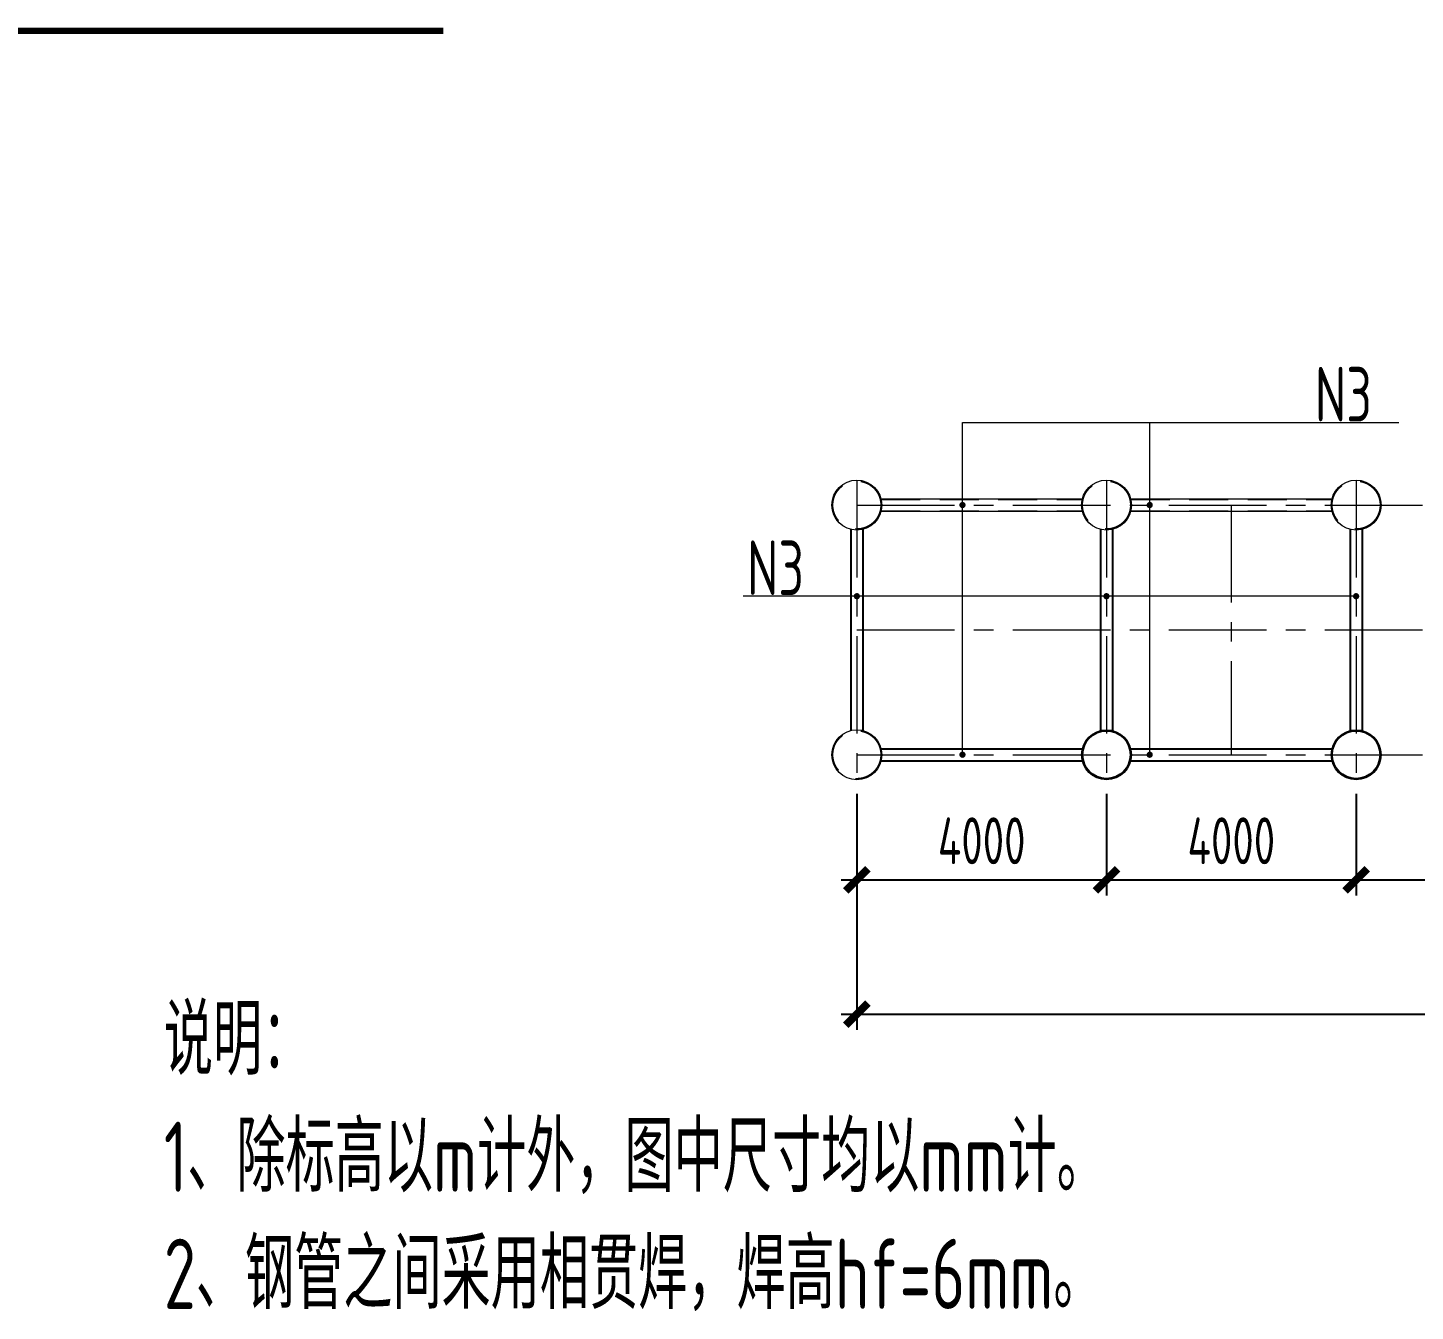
# Model space of a CAD drawing. Extents: x -2876908 to 633791, y -1383861 to 872234.
# Drawn here: x -1171247 to -1126782, y -603138 to -562013 of the extents above; entities that cross this region are included whole.
import ezdxf

# ---------------------------------------------------------------- set-up
doc = ezdxf.new("R2010")
doc.units = 0
doc.header["$LTSCALE"] = 5
doc.header["$MEASUREMENT"] = 0
doc.linetypes.add('CENTER', pattern=[2, 1.25, -0.25, 0.25, -0.25])
doc.linetypes.add('DASHED', pattern=[0.75, 0.5, -0.25])
doc.layers.get('0').update_dxf_attribs({"linetype": 'CONTINUOUS', "lineweight": 25})
doc.layers.get('DEFPOINTS').update_dxf_attribs({"color": 35, "linetype": 'CONTINUOUS', "lineweight": 13})
for name, color, linetype, lineweight in [('3中心线', 6, 'CENTER', 18), ('4虚线', 2, 'DASHED', 18), ('5标注', 3, 'CONTINUOUS', 15), ('6文本', 7, 'CONTINUOUS', 15), ('8轮廓线', 4, 'CONTINUOUS', 15), ('DIM', 3, 'CONTINUOUS', 0), ('REIND', 1, 'CONTINUOUS', 0)]:
    doc.layers.add(name, color=color, linetype=linetype, lineweight=lineweight)
doc.layers.add('M_Dim', color=3, linetype='CONTINUOUS')
doc.layers.add('M_Prof', color=2, linetype='CONTINUOUS')
doc.styles.add('TSSD_Dimension', font='tssdeng.shx', dxfattribs={"width": 0.7, "bigfont": 'hztxt.shx'})
doc.styles.add('TSSD_NORM', font='tssdeng.shx', dxfattribs={"width": 0.7, "bigfont": 'hztxt.shx'})
doc.dimstyles.new('TSSD_100_100', dxfattribs={"dimtxt": 300, "dimasz": 100, "dimexe": 100, "dimexo": 250, "dimgap": 100, "dimtad": 1, "dimdec": 0, "dimzin": 0, "dimdsep": 46, "dimtxsty": 'TSSD_Dimension', "dimblk": 'ARCHTICK', "dimblk1": 'ARCHTICK', "dimblk2": 'ARCHTICK', "dimcen": 0, "dimdle": 100, "dimclrt": 7, "dimadec": 0, "dimazin": 0, "dimtfac": 1, "dimtdec": 0, "dimtix": 1, "dimtmove": 2, "dimatfit": 3, "dimfxl": 1, "dimtolj": 1, "dimtzin": 0, "dimarcsym": 0})

# ---------------------------------------------------------------- blocks, each defined once
blk = doc.blocks.new('_ArchTick')
at = {"color": 0, "linetype": 'ByBlock', "const_width": 0.5}
blk.add_lwpolyline([(-0.707, -0.707), (0.707, 0.707)], dxfattribs=at)
blk = doc.blocks.new('*D2044')
at = {"layer": 'DEFPOINTS', "color": 0, "transparency": 16777216}
for p in [(-1144677, -585306), (-1093077, -585306), (-1093077, -593620)]:
    blk.add_point(p, dxfattribs=at)
at = {"layer": 'DIM', "color": 0, "lineweight": -2, "transparency": 16777216}
for p, q in [((-1144677, -586556), (-1144677, -594120)), ((-1093077, -586556), (-1093077, -594120)), ((-1145177, -593620), (-1092577, -593620))]:
    blk.add_line(p, q, dxfattribs=at)
at = {"layer": 'DIM', "color": 0, "lineweight": -2, "transparency": 16777216, "xscale": 500, "yscale": 500, "zscale": 500, "rotation": 180}
blk.add_blockref('_ArchTick', (-1144677, -593620), dxfattribs=at)
at = {"layer": 'DIM', "color": 0, "lineweight": -2, "transparency": 16777216, "xscale": 500, "yscale": 500, "zscale": 500}
blk.add_blockref('_ArchTick', (-1093077, -593620), dxfattribs=at)
at = {"layer": 'DIM', "color": 7, "transparency": 16777216, "insert": (-1118877, -592370), "char_height": 1500, "attachment_point": 5, "style": 'TSSD_Dimension'}
blk.add_mtext('\\A1;25800', dxfattribs=at)
blk = doc.blocks.new('*D2056')
at = {"layer": 'DEFPOINTS', "color": 0, "transparency": 16777216}
for p in [(-1144677, -585306), (-1136677, -585306), (-1136677, -589314)]:
    blk.add_point(p, dxfattribs=at)
at = {"layer": 'DIM', "color": 0, "lineweight": -2, "transparency": 16777216}
for p, q in [((-1144677, -586556), (-1144677, -589814)), ((-1136677, -586556), (-1136677, -589814)), ((-1145177, -589314), (-1136177, -589314))]:
    blk.add_line(p, q, dxfattribs=at)
at = {"layer": 'DIM', "color": 0, "lineweight": -2, "transparency": 16777216, "xscale": 500, "yscale": 500, "zscale": 500, "rotation": 180}
blk.add_blockref('_ArchTick', (-1144677, -589314), dxfattribs=at)
at = {"layer": 'DIM', "color": 0, "lineweight": -2, "transparency": 16777216, "xscale": 500, "yscale": 500, "zscale": 500}
blk.add_blockref('_ArchTick', (-1136677, -589314), dxfattribs=at)
at = {"layer": 'DIM', "color": 7, "transparency": 16777216, "insert": (-1140677, -588064), "char_height": 1500, "attachment_point": 5, "style": 'TSSD_Dimension'}
blk.add_mtext('\\A1;4000', dxfattribs=at)
blk = doc.blocks.new('*D2083')
at = {"layer": 'DEFPOINTS', "color": 0, "transparency": 16777216}
for p in [(-1136677, -585306), (-1128677, -585306), (-1128677, -589314)]:
    blk.add_point(p, dxfattribs=at)
at = {"layer": 'DIM', "color": 0, "lineweight": -2, "transparency": 16777216}
for p, q in [((-1136677, -586556), (-1136677, -589814)), ((-1128677, -586556), (-1128677, -589814)), ((-1137177, -589314), (-1128177, -589314))]:
    blk.add_line(p, q, dxfattribs=at)
at = {"layer": 'DIM', "color": 0, "lineweight": -2, "transparency": 16777216, "xscale": 500, "yscale": 500, "zscale": 500, "rotation": 180}
blk.add_blockref('_ArchTick', (-1136677, -589314), dxfattribs=at)
at = {"layer": 'DIM', "color": 0, "lineweight": -2, "transparency": 16777216, "xscale": 500, "yscale": 500, "zscale": 500}
blk.add_blockref('_ArchTick', (-1128677, -589314), dxfattribs=at)
at = {"layer": 'DIM', "color": 7, "transparency": 16777216, "insert": (-1132677, -588064), "char_height": 1500, "attachment_point": 5, "style": 'TSSD_Dimension'}
blk.add_mtext('\\A1;4000', dxfattribs=at)
blk = doc.blocks.new('*D2084')
at = {"layer": 'DEFPOINTS', "color": 0, "transparency": 16777216}
for p in [(-1128677, -585306), (-1118877, -585306), (-1118877, -589314)]:
    blk.add_point(p, dxfattribs=at)
at = {"layer": 'DIM', "color": 0, "lineweight": -2, "transparency": 16777216}
for p, q in [((-1128677, -586556), (-1128677, -589814)), ((-1118877, -586556), (-1118877, -589814)), ((-1129177, -589314), (-1118377, -589314))]:
    blk.add_line(p, q, dxfattribs=at)
at = {"layer": 'DIM', "color": 0, "lineweight": -2, "transparency": 16777216, "xscale": 500, "yscale": 500, "zscale": 500, "rotation": 180}
blk.add_blockref('_ArchTick', (-1128677, -589314), dxfattribs=at)
at = {"layer": 'DIM', "color": 0, "lineweight": -2, "transparency": 16777216, "xscale": 500, "yscale": 500, "zscale": 500}
blk.add_blockref('_ArchTick', (-1118877, -589314), dxfattribs=at)
at = {"layer": 'DIM', "color": 7, "transparency": 16777216, "insert": (-1123777, -588064), "char_height": 1500, "attachment_point": 5, "style": 'TSSD_Dimension'}
blk.add_mtext('\\A1;4900', dxfattribs=at)

msp = doc.modelspace()

# ---------------------------------------------------------------- linework, layer by layer
at = {"layer": '3中心线', "ltscale": 500}
for p, q in [((-1144676.95, -576506.36), (-1144676.95, -586106.36)), ((-1136676.95, -576506.36), (-1136676.95, -586106.36)), ((-1128676.95, -576506.36), (-1128676.95, -586106.36)), ((-1144676.95, -577306.36), (-1092276.963, -577306.36)), ((-1132676.95, -577306.36), (-1132676.95, -585306.36)), ((-1144676.95, -581306.36), (-1093076.963, -581306.36)), ((-1144676.95, -585306.36), (-1092276.963, -585306.36))]:
    msp.add_line(p, q, dxfattribs=at)
at = {"layer": '4虚线', "ltscale": 500}
for p, q in [((-1143897.928, -577124.36), (-1137455.973, -577124.36)), ((-1135897.928, -577124.36), (-1129455.973, -577124.36)), ((-1143897.928, -577488.36), (-1137455.973, -577488.36)), ((-1135897.928, -577488.36), (-1129455.973, -577488.36)), ((-1144858.95, -578085.382), (-1144858.95, -584527.337)), ((-1144494.95, -578085.382), (-1144494.95, -584527.337)), ((-1136858.95, -578085.382), (-1136858.95, -584527.337)), ((-1136494.95, -578085.382), (-1136494.95, -584527.337)), ((-1128858.95, -578085.382), (-1128858.95, -584527.337)), ((-1128494.95, -578085.382), (-1128494.95, -584527.337)), ((-1143897.928, -585124.36), (-1137455.973, -585124.36)), ((-1135897.928, -585124.36), (-1129455.973, -585124.36)), ((-1143897.928, -585488.36), (-1137455.973, -585488.36)), ((-1135897.928, -585488.36), (-1129455.973, -585488.36))]:
    msp.add_line(p, q, dxfattribs=at)
for centre in [(-1144676.95, -577306.36), (-1136676.95, -577306.36), (-1128676.95, -577306.36), (-1144676.95, -585306.36)]:
    msp.add_circle(centre, 768, dxfattribs=at)
at = {"layer": '5标注'}
for p, q in [((-1141291.926, -574664.885), (-1127308.199, -574664.885)), ((-1141291.926, -585306.36), (-1141291.926, -574664.885)), ((-1135291.926, -585306.36), (-1135291.926, -574664.885)), ((-1128676.95, -580227.431), (-1148319.483, -580227.431))]:
    msp.add_line(p, q, dxfattribs=at)
at = {"layer": '8轮廓线'}
for p, q in [((-1143900.829, -577112.36), (-1137453.072, -577112.36)), ((-1135900.829, -577112.36), (-1129453.072, -577112.36)), ((-1143900.829, -577500.36), (-1137453.072, -577500.36)), ((-1135900.829, -577500.36), (-1129453.072, -577500.36))]:
    msp.add_line(p, q, dxfattribs=at)
for centre in [(-1144676.95, -577306.36), (-1136676.95, -577306.36), (-1128676.95, -577306.36), (-1144676.95, -585306.36), (-1136676.95, -585306.36), (-1128676.95, -585306.36)]:
    msp.add_circle(centre, 800, dxfattribs=at)
at = {"layer": 'M_Dim'}
msp.add_lwpolyline([(-1188359.132, -562113.346, 200, 200, 0), (-1157927.127, -562113.346, 200, 200, 0)], format="xyseb", dxfattribs=at)
at = {"layer": 'M_Prof'}
for p, q in [((-1144870.95, -578082.481), (-1144870.95, -584530.239)), ((-1144482.95, -578082.481), (-1144482.95, -584530.239)), ((-1136870.95, -578082.481), (-1136870.95, -584530.239)), ((-1136482.95, -578082.481), (-1136482.95, -584530.239)), ((-1128870.95, -578082.481), (-1128870.95, -584530.239)), ((-1128482.95, -578082.481), (-1128482.95, -584530.239)), ((-1143900.829, -585112.36), (-1137453.072, -585112.36)), ((-1135900.829, -585112.36), (-1129453.072, -585112.36)), ((-1143900.829, -585500.36), (-1137453.072, -585500.36)), ((-1135900.829, -585500.36), (-1129453.072, -585500.36))]:
    msp.add_line(p, q, dxfattribs=at)
for centre in [(-1136676.95, -585306.36), (-1128676.95, -585306.36)]:
    msp.add_circle(centre, 768, dxfattribs=at)
at = {"layer": 'REIND', "const_width": 100}
for points in [[(-1141341.926, -577306.36, 1), (-1141241.926, -577306.36, 1)], [(-1135341.926, -577306.36, 1), (-1135241.926, -577306.36, 1)], [(-1144726.95, -580227.431, 1), (-1144626.95, -580227.431, 1)], [(-1136726.95, -580227.431, 1), (-1136626.95, -580227.431, 1)], [(-1128726.95, -580227.431, 1), (-1128626.95, -580227.431, 1)], [(-1141341.926, -585306.36, 1), (-1141241.926, -585306.36, 1)], [(-1135341.926, -585306.36, 1), (-1135241.926, -585306.36, 1)]]:
    msp.add_lwpolyline(points, format="xyb", close=True, dxfattribs=at)

# ---------------------------------------------------------------- texts
at = {"layer": '5标注', "color": 7, "char_height": 1750, "attachment_point": 7, "style": 'TSSD_NORM'}
for insert in [(-1129998.829, -574632.385), (-1148196.859, -580194.931)]:
    msp.add_mtext('N3', dxfattribs=dict(at, insert=insert))
at = {"layer": '6文本', "insert": (-1166886.222, -593313.557), "char_height": 2250, "width": 195290.43481, "attachment_point": 1, "style": 'TSSD_NORM'}
msp.add_mtext('说明：\\P1、除标高以m计外，图中尺寸均以mm计。\\P2、钢管之间采用相贯焊，焊高hf=6mm。', dxfattribs=at)

# ---------------------------------------------------------------- dimensions: what is measured, and where the dimension line sits
at = {"layer": 'DIM'}
for base, p1, p2, picture, middle in [((-1093076.963, -593620.226), (-1144676.95, -585306.36), (-1093076.963, -585306.36), '*D2044', (-1118876.957, -592370.226)), ((-1136676.95, -589313.875), (-1144676.95, -585306.36), (-1136676.95, -585306.36), '*D2056', (-1140676.95, -588063.875)), ((-1128676.95, -589313.875), (-1136676.95, -585306.36), (-1128676.95, -585306.36), '*D2083', (-1132676.95, -588063.875)), ((-1118876.957, -589313.875), (-1128676.95, -585306.36), (-1118876.957, -585306.36), '*D2084', (-1123776.954, -588063.875))]:
    dim = msp.add_linear_dim(base=base, p1=p1, p2=p2, dimstyle='TSSD_100_100', override={"dimtxt": 1500, "dimasz": 500, "dimexe": 500, "dimexo": 1250, "dimgap": 500, "dimlfac": 0.5, "dimdle": 500}, dxfattribs=at)
    dim.commit()
    dim.dimension.update_dxf_attribs({"geometry": picture, "text_midpoint": middle})

doc.saveas('drawing.dxf')
